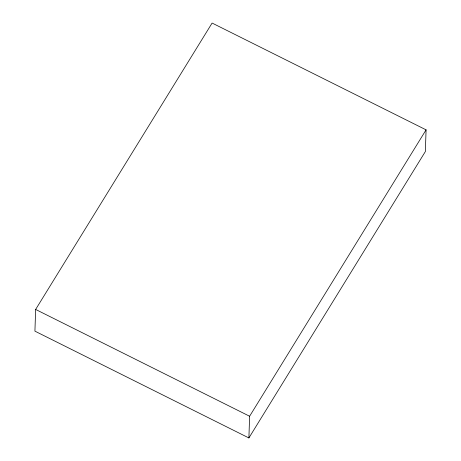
<?xml version="1.0" encoding="UTF-8"?>
<svg xmlns="http://www.w3.org/2000/svg" width="461" height="461" viewBox="0 0 461 461"><rect width="100%" height="100%" fill="white"/><g stroke="black" fill="none" stroke-linecap="round" stroke-linejoin="round"><path stroke-width="0.69" d="M35.641 309.446L34.921 331.148L248.894 437.95L425.359 151.554L426.079 129.852L212.106 23.05L35.641 309.446L249.614 416.243L248.894 437.95M249.614 416.243L426.079 129.852"/></g></svg>
